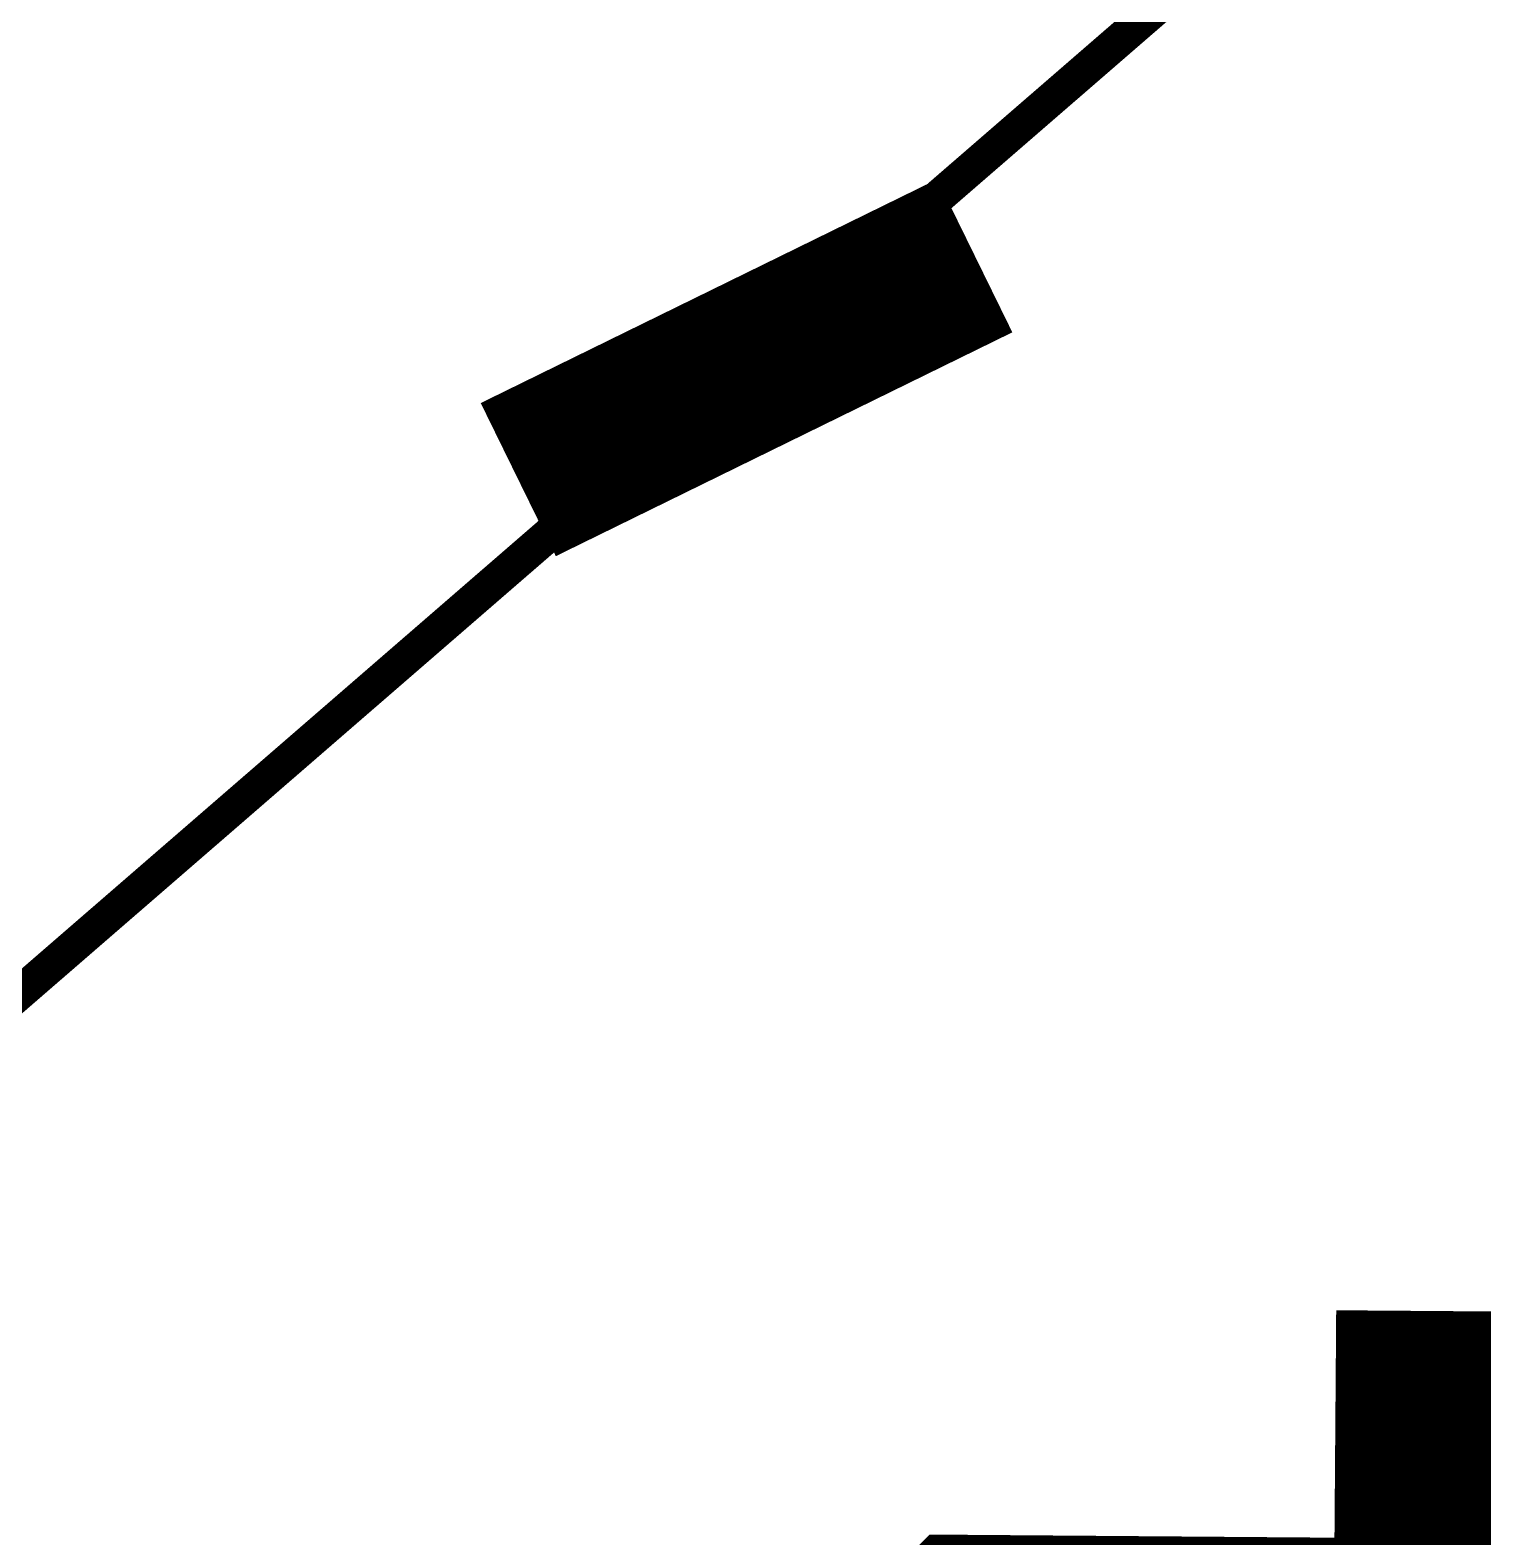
# Model space of a CAD drawing. Header units: metres. Extents: x 326467 to 340077, y 1811030 to 1824953.
# Drawn here: x 327308.11 to 327333.94, y 1813668.93 to 1813695.72 of the extents above; entities that cross this region are included whole.
import ezdxf

# ---------------------------------------------------------------- set-up
doc = ezdxf.new("R2010")
doc.units = ezdxf.units.M
doc.header["$MEASUREMENT"] = 0
for name, color, linetype in [('HAZARDS LINE', 1, 'Continuous'), ('SURVEY PLOT BOUNDARY', 35, 'Continuous'), ('VILLAGE BOUNDARY', 212, 'Continuous')]:
    doc.layers.add(name, color=color, linetype=linetype)

# ---------------------------------------------------------------- blocks, each defined once
blk = doc.blocks.new('16')
at = {"layer": 'HAZARDS LINE', "lineweight": 18, "const_width": 3.032}
blk.add_lwpolyline([(327304.35, 1813647.389), (327312.497, 1813655.413), (327312.528, 1813659.456), (327316.571, 1813659.425), (327316.602, 1813663.468), (327320.644, 1813663.437), (327324.718, 1813667.449), (327332.803, 1813667.386), (327332.834, 1813671.43), (327340.919, 1813671.367), (327341.044, 1813687.539), (327337.032, 1813691.614), (327341.106, 1813695.626), (327341.137, 1813699.669)], dxfattribs=at)
at = {"layer": 'SURVEY PLOT BOUNDARY', "lineweight": 18, "const_width": 0.606}
blk.add_lwpolyline([(327158.791, 1813644.469), (327243.994, 1813684.245), (327256.059, 1813676.065), (327276.115, 1813655.694), (327292.285, 1813655.569), (327304.506, 1813667.605), (327304.568, 1813675.691), (327406.315, 1813763.859), (327422.735, 1813796.079), (327451.562, 1813864.592), (327463.752, 1813872.585), (327471.837, 1813872.523), (327467.825, 1813876.597), (327459.803, 1813884.745), (327459.865, 1813892.832), (327480.389, 1813933.106), (327520.876, 1813940.881), (327521.251, 1813989.397), (327513.29, 1814005.632), (327513.384, 1814017.761), (327529.928, 1814066.153), (327534.064, 1814078.251), (327522.062, 1814094.517), (327620.297, 1814251.449)], dxfattribs=at)
blk.add_lwpolyline([(327304.568, 1813675.691), (327304.537, 1813671.648), (327269.372, 1813829.609), (327241.792, 1813922.818), (327307.095, 1814003.18), (327352.654, 1814144.344), (327522.062, 1814094.517), (327534.064, 1814078.251), (327529.928, 1814066.153), (327513.384, 1814017.761), (327513.29, 1814005.632), (327521.251, 1813989.397), (327520.876, 1813940.881), (327480.389, 1813933.106), (327459.865, 1813892.832), (327459.803, 1813884.745), (327467.825, 1813876.597), (327471.837, 1813872.523), (327463.752, 1813872.585), (327451.562, 1813864.592), (327422.735, 1813796.079), (327406.315, 1813763.859)], close=True, dxfattribs=at)
at = {"layer": 'VILLAGE BOUNDARY', "lineweight": 50, "const_width": 3.032}
blk.add_lwpolyline([(327324.905, 1813691.707), (327316.789, 1813687.727)], dxfattribs=at)

msp = doc.modelspace()

# ---------------------------------------------------------------- block references
msp.add_blockref('16', (0, 0))

doc.saveas('drawing.dxf')
